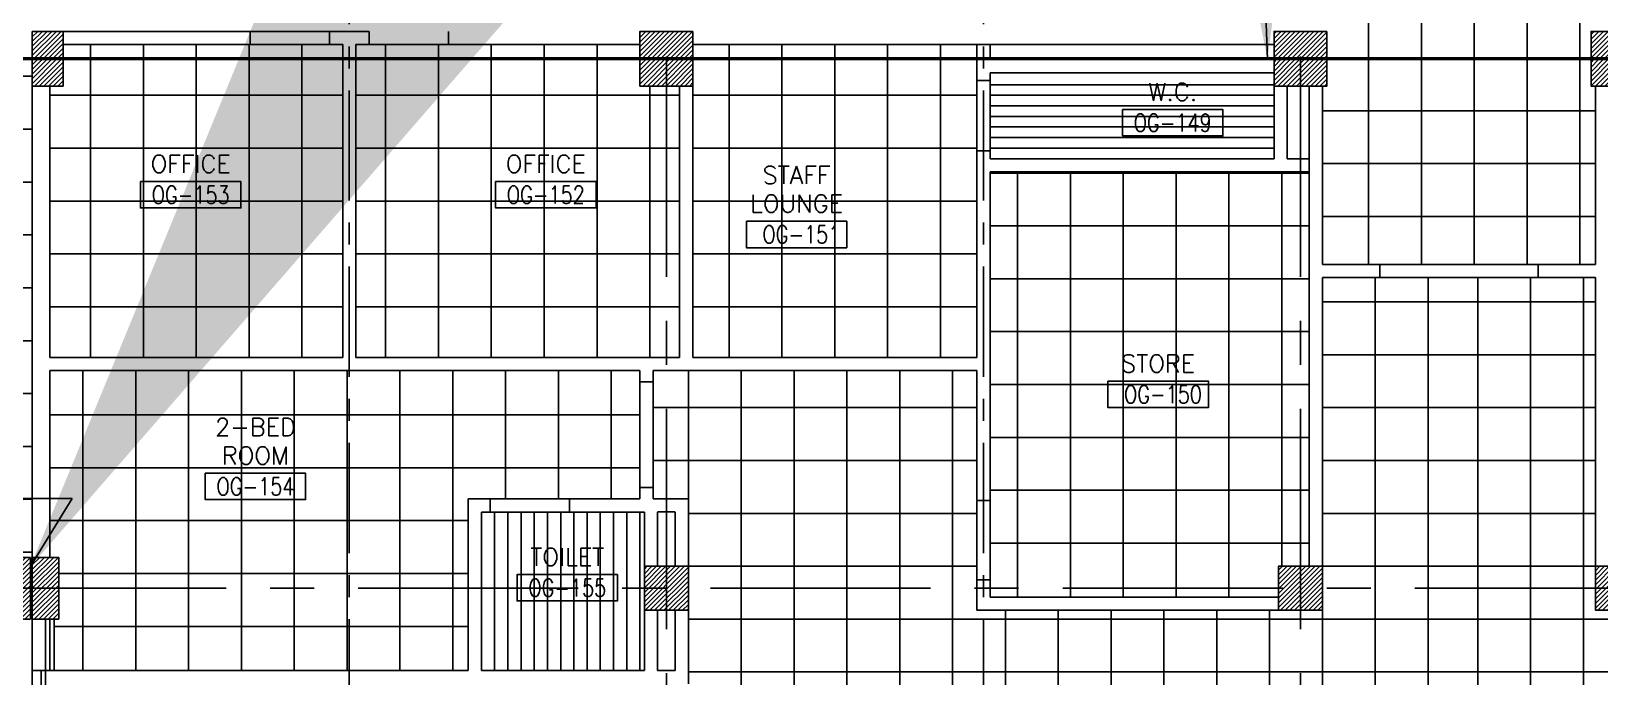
# Model space of a CAD drawing. Extents: x 88852.7 to 88945.7, y 39921.6 to 40001.1.
# Drawn here: x 88902.8 to 88920.61, y 39949.08 to 39956.4 of the extents above; entities that cross this region are included whole.
import ezdxf
from ezdxf.enums import TextEntityAlignment as Align

# ---------------------------------------------------------------- set-up
doc = ezdxf.new("R2010")
doc.units = 0
doc.header["$MEASUREMENT"] = 0
doc.linetypes.add('CENTER', pattern=[2, 1.25, -0.25, 0.25, -0.25])
doc.linetypes.add('CENTERX2', pattern=[4, 2.5, -0.5, 0.5, -0.5])
doc.layers.get('0').update_dxf_attribs({"color": 4, "linetype": 'CONTINUOUS'})
for name, color, linetype in [('AXES', 11, 'CENTERX2'), ('AXES1', 11, 'CENTER'), ('CEILING', 4, 'CONTINUOUS'), ('COL', 2, 'CONTINUOUS'), ('EJ', 11, 'CONTINUOUS'), ('HAT', 11, 'CONTINUOUS'), ('INSUL', 4, 'CONTINUOUS'), ('RM-BOX', 11, 'CONTINUOUS'), ('RM-NAME', 11, 'CONTINUOUS'), ('RM-NO', 11, 'CONTINUOUS'), ('WALL', 2, 'CONTINUOUS'), ('WIN', 3, 'CONTINUOUS')]:
    doc.layers.add(name, color=color, linetype=linetype)
doc.styles.add('ROMANS', font='ROMANS.shx', dxfattribs={"width": 0.6})
doc.dimstyles.new('DIM-OUT', dxfattribs={"dimscale": 0, "dimtxt": 0.24, "dimasz": 0.08, "dimexe": 0.02, "dimexo": 0.02, "dimgap": 0.05, "dimtad": 1, "dimdec": 0, "dimlfac": 1000, "dimzin": 0, "dimtxsty": 'ROMANS', "dimblk1": 'ARCHTICK', "dimblk2": 'ARCHTICK', "dimsah": 1, "dimcen": 0.01, "dimdle": 0.08, "dimclrd": 4, "dimclre": 4, "dimclrt": 2, "dimazin": 3, "dimtp": 2, "dimtm": 2, "dimtfac": 0.114286, "dimtdec": 0, "dimtix": 1, "dimtmove": 0, "dimatfit": 3, "dimtolj": 1, "dimtzin": 0})

# ---------------------------------------------------------------- blocks, each defined once
blk = doc.blocks.new('C5')
at = {"layer": 'HAT', "linetype": 'BYBLOCK'}
h = blk.add_hatch(dxfattribs=at)
h.set_pattern_fill('ANSI31', color=256, scale=300, style=0)
h.set_pattern_definition([(45, (-223356.182, -51411.005), (-26.516504, 26.516504), [])])
h.paths.add_polyline_path([(300, 300), (0, 300), (0, 0), (300, 0)])
h.paths.add_polyline_path([(600, 300), (300, 300), (300, 0), (600, 0)])
at = {"layer": 'COL'}
blk.add_lwpolyline([(600, 300), (0, 300), (0, 0), (600, 0)], close=True, dxfattribs=at)
blk = doc.blocks.new('*X121')
at = {"color": 0}
for p, q in [((238729, 139875), (239203, 140350)), ((238729, 139928), (239150, 140350)), ((238729, 139981), (239097, 140350)), ((238729, 140034), (239044, 140350)), ((238729, 140087), (238991, 140350)), ((238729, 140140), (238938, 140350)), ((238729, 140193), (238885, 140350)), ((238729, 140246), (238832, 140350)), ((238729, 140299), (238779, 140350)), ((238756, 139850), (239229, 140322)), ((238809, 139850), (239229, 140269)), ((238862, 139850), (239229, 140216)), ((238915, 139850), (239229, 140163)), ((238968, 139850), (239229, 140110)), ((239021, 139850), (239229, 140057)), ((239074, 139850), (239229, 140004)), ((239128, 139850), (239229, 139951)), ((239181, 139850), (239229, 139898))]:
    blk.add_line(p, q, dxfattribs=at)
blk = doc.blocks.new('COL50')
at = {"layer": 'COL'}
blk.add_lwpolyline([(-250, 250), (-250, -250), (250, -250), (250, 250)], close=True, dxfattribs=at)
blk = doc.blocks.new('RM1')
at = {"layer": 'RM-BOX'}
blk.add_lwpolyline([(570, -200), (-570, -200), (-570, -500), (570, -500)], close=True, dxfattribs=at)
at = {"layer": 'RM-NAME', "style": 'ROMANS'}
blk.add_attdef('ROOMNAME1', text='', height=200, dxfattribs=at).set_placement((0, 324), align=Align.MIDDLE)
blk = doc.blocks.new('C11')
at = {"layer": 'HAT'}
h = blk.add_hatch(dxfattribs=at)
h.set_pattern_fill('ANSI31', color=256, scale=300, style=0)
h.set_pattern_definition([(45, (-248556.182, -75061.005), (-26.5165043, 26.5165043), [])])
h.paths.add_polyline_path([(300, 700), (0, 700), (0, 350), (300, 350)])
h.paths.add_polyline_path([(300, 350), (0, 350), (0, 0), (300, 0)])
at = {"layer": 'COL'}
blk.add_lwpolyline([(300, 700), (300, 0), (0, 0), (0, 700)], close=True, dxfattribs=at)
blk = doc.blocks.new('C11D')
at = {"layer": 'COL', "linetype": 'BYBLOCK'}
for p in [(-320, 0), (0, 0)]:
    blk.add_blockref('C11', p, dxfattribs=at)
blk = doc.blocks.new('C7')
at = {"layer": 'HAT'}
h = blk.add_hatch(dxfattribs=at)
h.set_pattern_fill('ANSI31', color=256, scale=300, style=0)
h.set_pattern_definition([(45, (-248876.182, -51411.005), (-26.5165043, 26.5165043), [])])
h.paths.add_polyline_path([(350, 300), (250, 300), (0, 300), (0, 0), (350, 0)])
at = {"layer": 'COL'}
blk.add_lwpolyline([(0, 300), (0, 0), (350, 0), (350, 300)], close=True, dxfattribs=at)
blk = doc.blocks.new('*X108')
at = {"color": 0}
for p, q in [((235129, 139881), (235597, 140350)), ((235129, 139934), (235544, 140350)), ((235129, 139987), (235491, 140350)), ((235129, 140040), (235438, 140350)), ((235129, 140093), (235385, 140350)), ((235129, 140146), (235332, 140350)), ((235129, 140199), (235279, 140350)), ((235129, 140253), (235226, 140350)), ((235129, 140306), (235173, 140350)), ((235150, 139850), (235629, 140328)), ((235203, 139850), (235629, 140275)), ((235256, 139850), (235629, 140222)), ((235309, 139850), (235629, 140169)), ((235362, 139850), (235629, 140116)), ((235415, 139850), (235629, 140063)), ((235468, 139850), (235629, 140010)), ((235521, 139850), (235629, 139957)), ((235574, 139850), (235629, 139904))]:
    blk.add_line(p, q, dxfattribs=at)
blk = doc.blocks.new('*X109')
at = {"color": 0}
for p, q in [((227929, 139894), (228385, 140350)), ((227929, 139947), (228331, 140350)), ((227929, 140000), (228278, 140350)), ((227929, 140053), (228225, 140350)), ((227929, 140106), (228172, 140350)), ((227929, 140159), (228119, 140350)), ((227929, 140212), (228066, 140350)), ((227929, 140265), (228013, 140350)), ((227929, 140318), (227960, 140350)), ((227938, 139850), (228429, 140341)), ((227991, 139850), (228429, 140288)), ((228044, 139850), (228429, 140235)), ((228097, 139850), (228429, 140182)), ((228150, 139850), (228429, 140129)), ((228203, 139850), (228429, 140076)), ((228256, 139850), (228429, 140023)), ((228309, 139850), (228429, 139969)), ((228362, 139850), (228429, 139916)), ((228415, 139850), (228429, 139863))]:
    blk.add_line(p, q, dxfattribs=at)

msp = doc.modelspace()

# ---------------------------------------------------------------- linework, layer by layer
at = {"layer": 'AXES'}
for p, q in [((88910.0103, 39921.6153), (88910.0103, 40000.4279)), ((88917.2103, 39921.6153), (88917.2103, 40000.4279)), ((88902.8103, 39921.6153), (88902.8103, 40000.0779)), ((88944.6603, 39956.0996), (88876.9703, 39956.0996)), ((88944.6603, 39956.0796), (88876.9703, 39956.0796)), ((88945.0103, 39950.0796), (88876.9703, 39950.0796))]:
    msp.add_line(p, q, dxfattribs=at)
at = {"layer": 'AXES1'}
for p, q in [((88906.4103, 39928.4796), (88906.4103, 39987.2996)), ((88913.6103, 39928.4796), (88913.6103, 39987.2996))]:
    msp.add_line(p, q, dxfattribs=at)
at = {"layer": 'CEILING', "linetype": 'CONTINUOUS'}
for p, q in [((88917.9842, 39962.0246), (88917.9842, 39953.7546)), ((88917.9842, 39962.0246), (88917.9842, 39953.7546)), ((88918.5842, 39962.0246), (88918.5842, 39953.7546)), ((88919.1842, 39962.0246), (88919.1842, 39953.7546)), ((88919.7842, 39962.0246), (88919.7842, 39953.7546)), ((88920.3842, 39962.0246), (88920.3842, 39953.7546)), ((88903.4728, 39952.6996), (88903.4728, 39956.2496)), ((88904.0728, 39952.6996), (88904.0728, 39956.2496)), ((88904.6728, 39952.6996), (88904.6728, 39956.2496)), ((88905.2728, 39952.6996), (88905.2728, 39956.2496)), ((88905.8728, 39952.6996), (88905.8728, 39956.2496)), ((88906.8228, 39952.6996), (88906.8228, 39956.2496)), ((88907.4228, 39952.6996), (88907.4228, 39956.2496)), ((88908.0228, 39952.6996), (88908.0228, 39956.2496)), ((88908.6228, 39952.6996), (88908.6228, 39956.2496)), ((88909.2228, 39952.6996), (88909.2228, 39956.2496)), ((88910.7228, 39952.6996), (88910.7228, 39956.2496)), ((88911.3228, 39952.6996), (88911.3228, 39956.2496)), ((88911.9228, 39952.6996), (88911.9228, 39956.2496)), ((88912.5228, 39952.6996), (88912.5228, 39956.2496)), ((88913.1228, 39952.6996), (88913.1228, 39956.2496)), ((88898.2903, 39955.8896), (88902.8103, 39955.8896)), ((88906.3353, 39955.6746), (88903.0103, 39955.6746)), ((88910.1603, 39955.6746), (88906.4853, 39955.6746)), ((88909.8228, 39952.6996), (88909.8228, 39955.7796)), ((88913.5353, 39955.6746), (88910.3103, 39955.6746)), ((88916.9103, 39955.7946), (88913.6853, 39955.7946)), ((88916.9103, 39955.6746), (88913.6853, 39955.6746)), ((88916.9103, 39955.5546), (88913.6853, 39955.5546)), ((88898.0653, 39955.2896), (88902.8103, 39955.2896)), ((88916.9103, 39955.4346), (88913.6853, 39955.4346)), ((88916.9103, 39955.3146), (88913.6853, 39955.3146)), ((88916.9103, 39955.1946), (88913.6853, 39955.1946)), ((88906.3353, 39955.0746), (88903.0103, 39955.0746)), ((88910.1603, 39955.0746), (88906.4853, 39955.0746)), ((88913.5353, 39955.0746), (88910.3103, 39955.0746)), ((88916.9103, 39955.0746), (88913.6853, 39955.0746)), ((88917.3102, 39954.7921), (88913.6853, 39954.7921)), ((88913.9977, 39954.8046), (88913.9977, 39949.9796)), ((88914.5977, 39954.8046), (88914.5977, 39949.9796)), ((88915.1977, 39954.8046), (88915.1977, 39949.9796)), ((88915.7977, 39954.8046), (88915.7977, 39949.9796)), ((88916.3977, 39954.8046), (88916.3977, 39949.9796)), ((88916.9977, 39954.8046), (88916.9977, 39950.3296)), ((88898.0653, 39954.6896), (88902.8103, 39954.6896)), ((88906.3353, 39954.4746), (88903.0103, 39954.4746)), ((88910.1603, 39954.4746), (88906.4853, 39954.4746)), ((88913.5353, 39954.4746), (88910.3103, 39954.4746)), ((88898.0653, 39954.0896), (88902.8103, 39954.0896)), ((88917.3102, 39954.1921), (88913.6853, 39954.1921)), ((88906.3353, 39953.8746), (88903.0103, 39953.8746)), ((88910.1603, 39953.8746), (88906.4853, 39953.8746)), ((88913.5353, 39953.8746), (88910.3103, 39953.8746)), ((88898.0653, 39953.4896), (88902.8103, 39953.4896)), ((88917.3102, 39953.5921), (88913.6853, 39953.5921)), ((88918.0603, 39953.6046), (88918.0603, 39935.5796)), ((88918.6603, 39953.6046), (88918.6603, 39935.5796)), ((88919.2228, 39935.9296), (88919.2228, 39953.6046)), ((88919.8228, 39935.9296), (88919.8228, 39953.6046)), ((88920.4228, 39935.9296), (88920.4228, 39953.6046)), ((88917.4603, 39953.3296), (88920.5603, 39953.3296)), ((88906.3353, 39953.2746), (88903.0103, 39953.2746)), ((88910.1603, 39953.2746), (88906.4853, 39953.2746)), ((88913.5353, 39953.2746), (88910.3103, 39953.2746)), ((88917.3102, 39952.9921), (88913.6853, 39952.9921)), ((88898.0653, 39952.8896), (88902.8103, 39952.8896)), ((88898.0653, 39952.8896), (88902.8103, 39952.8896)), ((88917.4603, 39952.7296), (88920.5603, 39952.7296)), ((88903.3853, 39952.5496), (88903.3853, 39949.1446)), ((88903.9853, 39952.5496), (88903.9853, 39949.1446)), ((88904.5853, 39952.5496), (88904.5853, 39949.1446)), ((88905.1853, 39952.5496), (88905.1853, 39949.1446)), ((88905.7853, 39952.5496), (88905.7853, 39949.1446)), ((88906.3853, 39952.5496), (88906.3853, 39949.1446)), ((88906.9853, 39952.5496), (88906.9853, 39949.1446)), ((88907.5853, 39952.5496), (88907.5853, 39949.1446)), ((88908.1853, 39952.5496), (88908.1853, 39951.0946)), ((88908.7853, 39952.5496), (88908.7853, 39951.0946)), ((88909.3853, 39952.5496), (88909.3853, 39951.0946)), ((88910.2603, 39951.0946), (88910.2603, 39952.5496)), ((88910.8603, 39952.5496), (88910.8603, 39935.9296)), ((88911.4603, 39952.5496), (88911.4603, 39935.9296)), ((88912.0603, 39952.5496), (88912.0603, 39935.9296)), ((88912.6603, 39946.7296), (88912.6603, 39952.5496)), ((88913.2603, 39946.7296), (88913.2603, 39952.5496)), ((88898.0653, 39952.2896), (88902.8103, 39952.2896)), ((88917.3102, 39952.3921), (88913.6853, 39952.3921)), ((88909.8603, 39952.1296), (88913.5353, 39952.1296)), ((88917.4603, 39952.1296), (88920.5603, 39952.1296)), ((88909.7103, 39952.0471), (88903.0103, 39952.0471)), ((88917.3102, 39951.7921), (88913.6853, 39951.7921)), ((88898.0653, 39951.6896), (88902.8103, 39951.6896)), ((88909.8603, 39951.5296), (88913.5353, 39951.5296)), ((88917.4603, 39951.5296), (88920.5603, 39951.5296)), ((88909.7103, 39951.4471), (88903.0103, 39951.4471)), ((88917.3102, 39951.1921), (88913.6853, 39951.1921)), ((88898.0653, 39951.0896), (88902.8103, 39951.0896)), ((88907.7603, 39950.8471), (88903.0103, 39950.8471)), ((88908.0603, 39949.1446), (88908.0603, 39950.9446)), ((88908.2103, 39949.1446), (88908.2103, 39950.9446)), ((88908.3603, 39949.1446), (88908.3603, 39950.9446)), ((88908.5103, 39949.1446), (88908.5103, 39950.9446)), ((88908.6603, 39949.1446), (88908.6603, 39950.9446)), ((88908.8103, 39949.1446), (88908.8103, 39950.9446)), ((88908.9603, 39949.1446), (88908.9603, 39950.9446)), ((88909.1103, 39949.1446), (88909.1103, 39950.9446)), ((88909.2603, 39949.1446), (88909.2603, 39950.9446)), ((88909.4103, 39949.1446), (88909.4103, 39950.9446)), ((88909.5603, 39949.1446), (88909.5603, 39950.9446)), ((88909.7103, 39949.1446), (88909.7103, 39950.9446)), ((88910.2603, 39950.9296), (88913.5353, 39950.9296)), ((88917.4603, 39950.9296), (88920.5603, 39950.9296)), ((88898.0653, 39950.4896), (88902.8103, 39950.4896)), ((88917.3102, 39950.5921), (88913.6853, 39950.5921)), ((88910.2603, 39950.3296), (88913.5353, 39950.3296)), ((88917.4603, 39950.3296), (88920.5603, 39950.3296)), ((88907.7603, 39950.2471), (88903.1103, 39950.2471)), ((88913.8603, 39946.7296), (88913.8603, 39949.8296)), ((88914.4603, 39946.7296), (88914.4603, 39949.8296)), ((88915.0603, 39946.5196), (88915.0603, 39949.8296)), ((88915.6603, 39946.5196), (88915.6603, 39949.8296)), ((88916.2603, 39946.5196), (88916.2603, 39949.8296)), ((88916.8603, 39946.7296), (88916.8603, 39949.8296)), ((88917.4603, 39946.7296), (88917.4603, 39949.8296)), ((88907.7603, 39949.6471), (88903.0603, 39949.6471)), ((88910.2603, 39949.7296), (88927.7603, 39949.7296)), ((88910.2603, 39949.1296), (88927.7603, 39949.1296))]:
    msp.add_line(p, q, dxfattribs=at)
at = {"layer": 'CEILING', "linetype": 'BYBLOCK', "ltscale": 0.3}
for p, q in [((88920.5603, 39956.0996), (88917.4603, 39956.0996)), ((88920.5603, 39955.4996), (88917.4603, 39955.4996)), ((88920.5603, 39954.8996), (88917.4603, 39954.8996)), ((88920.5603, 39954.2996), (88917.4603, 39954.2996))]:
    msp.add_line(p, q, dxfattribs=at)
at = {"layer": 'EJ'}
for p, q in [((88859.9253, 39956.0996), (88935.4603, 39956.0996)), ((88859.9253, 39956.0796), (88935.4603, 39956.0796)), ((88902.686, 39956.0996), (88935.336, 39956.0996)), ((88902.686, 39956.0796), (88935.336, 39956.0796)), ((88906.3353, 39956.0996), (88903.0603, 39956.0996)), ((88906.3353, 39956.0796), (88903.0603, 39956.0796)), ((88909.7603, 39956.0996), (88906.4853, 39956.0996)), ((88909.7603, 39956.0796), (88906.4853, 39956.0796)), ((88913.5353, 39956.0996), (88910.2603, 39956.0996)), ((88913.5353, 39956.0796), (88910.2603, 39956.0796)), ((88913.6853, 39956.0996), (88916.9103, 39956.0996)), ((88915.9353, 39956.0996), (88913.6853, 39956.0996)), ((88913.6853, 39956.0796), (88916.9103, 39956.0796)), ((88915.9353, 39956.0796), (88913.6853, 39956.0796)), ((88916.9603, 39956.0996), (88916.0853, 39956.0996)), ((88916.9603, 39956.0796), (88916.0853, 39956.0796)), ((88920.5603, 39956.0996), (88917.4603, 39956.0996)), ((88920.5603, 39956.0796), (88917.4603, 39956.0796))]:
    msp.add_line(p, q, dxfattribs=at)
at = {"layer": 'INSUL'}
for p, q in [((88902.9103, 39949.1446), (88902.9103, 39947.0296)), ((88902.9603, 39949.1446), (88902.9603, 39947.0296))]:
    msp.add_line(p, q, dxfattribs=at)
at = {"layer": 'WALL'}
for p, q in [((88906.1853, 39956.3996), (88903.1603, 39956.3996)), ((88905.2853, 39956.2496), (88905.2853, 39956.3996)), ((88906.6353, 39956.3996), (88906.1853, 39956.3996)), ((88906.1853, 39956.2496), (88906.1853, 39956.3996)), ((88906.6353, 39956.2496), (88906.6353, 39956.3996)), ((88907.5353, 39956.2496), (88907.5353, 39956.3996)), ((88903.1603, 39956.2496), (88906.1853, 39956.2496)), ((88906.1853, 39956.2496), (88906.3353, 39956.2496)), ((88906.3353, 39956.0996), (88906.3353, 39956.2496)), ((88906.4853, 39956.2496), (88906.6353, 39956.2496)), ((88906.4853, 39956.0996), (88906.4853, 39956.2496)), ((88906.6353, 39956.2496), (88909.7103, 39956.2496)), ((88910.3103, 39956.2496), (88916.9103, 39956.2496)), ((88913.5353, 39956.2496), (88913.5353, 39956.0996)), ((88913.6853, 39956.2496), (88913.6853, 39956.0996)), ((88906.4853, 39956.0996), (88906.3353, 39956.0996)), ((88906.4853, 39956.0796), (88906.3353, 39956.0796)), ((88906.3353, 39952.6996), (88906.3353, 39956.0796)), ((88906.4853, 39952.6996), (88906.4853, 39956.0796)), ((88913.5353, 39956.0996), (88913.6853, 39956.0996)), ((88913.5353, 39956.0796), (88913.6853, 39956.0796)), ((88913.5353, 39956.0796), (88913.5353, 39955.8421)), ((88916.9103, 39956.0796), (88913.6853, 39956.0796)), ((88913.5353, 39955.8421), (88913.5353, 39952.6996)), ((88913.6853, 39955.9296), (88913.6853, 39955.8421)), ((88916.9103, 39955.9296), (88913.6853, 39955.9296)), ((88913.6853, 39955.8421), (88913.6853, 39954.9546)), ((88902.8103, 39950.433), (88902.8103, 39955.7816)), ((88903.0103, 39952.6996), (88903.0103, 39955.7816)), ((88910.1603, 39955.7796), (88910.1603, 39952.6996)), ((88910.3103, 39955.7796), (88910.3103, 39952.6996)), ((88916.9103, 39954.9546), (88916.9103, 39955.7796)), ((88916.9103, 39954.9546), (88916.9103, 39955.7796)), ((88917.0603, 39954.9546), (88917.0603, 39955.7796)), ((88917.0603, 39954.9546), (88917.0603, 39955.7796)), ((88917.3102, 39955.7796), (88917.3102, 39950.3296)), ((88917.4603, 39955.7796), (88917.4603, 39953.7546)), ((88920.5603, 39955.7796), (88920.5603, 39953.7546)), ((88916.9103, 39954.9546), (88913.6853, 39954.9546)), ((88917.3102, 39954.9546), (88917.0603, 39954.9546)), ((88917.3102, 39954.9546), (88917.0603, 39954.9546)), ((88913.6853, 39954.8046), (88913.6853, 39951.0821)), ((88917.3102, 39954.8046), (88913.6853, 39954.8046)), ((88917.4603, 39953.7546), (88918.1103, 39953.7546)), ((88918.1103, 39953.7546), (88920.5603, 39953.7546)), ((88918.1103, 39953.6046), (88918.1103, 39953.7546)), ((88919.9103, 39953.6046), (88919.9103, 39953.7546)), ((88917.4603, 39953.6046), (88918.1103, 39953.6046)), ((88917.4603, 39953.6046), (88917.4603, 39950.3296)), ((88918.1103, 39953.6046), (88920.5603, 39953.6046)), ((88920.5603, 39953.6046), (88920.5603, 39950.3296)), ((88906.3353, 39952.6996), (88903.0103, 39952.6996)), ((88910.1603, 39952.6996), (88906.4853, 39952.6996)), ((88913.5353, 39952.6996), (88910.3103, 39952.6996)), ((88903.0103, 39950.433), (88903.0103, 39952.5496)), ((88909.7103, 39952.5496), (88903.0103, 39952.5496)), ((88913.5353, 39952.5496), (88909.8603, 39952.5496)), ((88913.5353, 39952.5496), (88913.5353, 39951.0821)), ((88913.6853, 39951.0771), (88913.6853, 39952.5496)), ((88907.7603, 39951.0946), (88908.0103, 39951.0946)), ((88908.0103, 39951.0946), (88909.7103, 39951.0946)), ((88909.8603, 39951.0946), (88910.2603, 39951.0946)), ((88910.2603, 39951.0946), (88910.2603, 39950.3296)), ((88913.5353, 39949.8296), (88913.5353, 39951.0771)), ((88913.6853, 39951.0771), (88913.6853, 39949.9796)), ((88907.9103, 39950.9446), (88908.0103, 39950.9446)), ((88908.0103, 39950.9446), (88909.7603, 39950.9446)), ((88909.7603, 39950.3296), (88909.7603, 39950.9446)), ((88909.9103, 39950.9455), (88910.1103, 39950.9455)), ((88909.9103, 39950.3296), (88909.9103, 39950.9446)), ((88910.1103, 39950.9446), (88910.1103, 39950.3296)), ((88916.9603, 39949.9796), (88913.6853, 39949.9796)), ((88909.7603, 39949.1446), (88909.7603, 39949.8296)), ((88909.9103, 39949.1446), (88909.9103, 39949.8296)), ((88910.1103, 39949.8296), (88910.1103, 39949.1446)), ((88910.2603, 39949.8296), (88910.2603, 39948.9946)), ((88913.5353, 39949.8296), (88916.9603, 39949.8296)), ((88902.8103, 39949.1446), (88907.7603, 39949.1446)), ((88902.8103, 39949.1446), (88902.8103, 39946.8796)), ((88907.9103, 39949.1446), (88909.7603, 39949.1446)), ((88909.9103, 39949.1446), (88910.1103, 39949.1446))]:
    msp.add_line(p, q, dxfattribs=at)
at = {"layer": 'WALL', "linetype": 'BYBLOCK'}
for p, q in [((88913.6853, 39955.8421), (88913.5353, 39955.8421)), ((88913.6853, 39955.0421), (88913.5353, 39955.0421)), ((88909.7103, 39952.4221), (88909.7103, 39952.5496)), ((88909.7103, 39952.4221), (88909.8603, 39952.4221)), ((88909.7103, 39951.0946), (88909.7103, 39952.4221)), ((88909.8603, 39952.4221), (88909.8603, 39952.5496)), ((88909.8603, 39951.0946), (88909.8603, 39952.4221)), ((88909.7103, 39951.2221), (88909.8603, 39951.2221)), ((88907.7603, 39949.1446), (88907.7603, 39951.0946)), ((88908.0103, 39950.9446), (88908.0103, 39951.0946)), ((88908.9103, 39950.9446), (88908.9103, 39951.0946)), ((88913.5353, 39951.0771), (88913.6853, 39951.0771)), ((88907.9103, 39949.1446), (88907.9103, 39950.9446)), ((88913.5353, 39950.1771), (88913.6853, 39950.1771))]:
    msp.add_line(p, q, dxfattribs=at)
at = {"layer": 'WALL', "linetype": 'BYBLOCK', "ltscale": 0.3}
msp.add_lwpolyline([(88920.5603, 39950.3296), (88921.0603, 39950.3296), (88921.0603, 39949.8296), (88920.5603, 39949.8296)], close=True, dxfattribs=at)
at = {"layer": 'WALL'}
msp.add_arc((88915.9323, 39956.2466), 0.003, 0, 90, dxfattribs=at)
at = {"layer": 'WIN'}
for p, q in [((88902.8103, 39949.1446), (88902.8103, 39949.7296)), ((88902.9603, 39949.1446), (88902.9603, 39949.7296)), ((88903.0103, 39949.1446), (88903.0103, 39949.7296)), ((88903.0603, 39949.1446), (88903.0603, 39949.7296))]:
    msp.add_line(p, q, dxfattribs=at)

# ---------------------------------------------------------------- block references
at = {"layer": 'COL', "linetype": 'BYBLOCK', "xscale": 0.001, "yscale": 0.001, "zscale": 0.001}
for name, p in [('C7', (88902.8103, 39956.0996)), ('C5', (88909.7103, 39956.0996)), ('C5', (88916.9103, 39956.0996)), ('C5', (88920.5103, 39956.0996)), ('C7', (88902.8103, 39955.7796)), ('C5', (88909.7103, 39955.7796)), ('C5', (88916.9103, 39955.7796)), ('C5', (88920.5103, 39955.7796)), ('C11D', (88902.8103, 39949.7296))]:
    msp.add_blockref(name, p, dxfattribs=at)
at = {"layer": 'COL', "xscale": -0.001, "yscale": 0.001, "zscale": 0.001}
for p in [(88910.0103, 39950.0796), (88917.2103, 39950.0796), (88920.8103, 39950.0796)]:
    msp.add_blockref('COL50', p, dxfattribs=at)
at = {"layer": 'HAT', "xscale": 0.001, "yscale": 0.001, "zscale": 0.001}
for name in ['*X109', '*X108', '*X121']:
    msp.add_blockref(name, (88681.8317, 39809.9798), dxfattribs=at)
at = {"layer": 'RM-NAME'}
ref = msp.add_blockref('RM1', (88915.7596, 39955.7127), dxfattribs=dict(at, xscale=-0.001, yscale=0.001, zscale=0.001))
ref.add_attrib('ROOMNO', 'OG-149', dxfattribs={"layer": 'RM-NO', "height": 0.2, "style": 'ROMANS', "width": 0.8}).set_placement((88915.7596, 39955.3627), align=Align.MIDDLE)
ref.add_attrib('ROOMNAME2', 'W.C.', dxfattribs={"height": 0.2, "style": 'ROMANS'}).set_placement((88915.7596, 39955.7127), align=Align.MIDDLE)
ref = msp.add_blockref('RM1', (88904.6093, 39954.8954), dxfattribs=dict(at, xscale=-0.001, yscale=0.001, zscale=0.001))
ref.add_attrib('ROOMNO', 'OG-153', dxfattribs={"layer": 'RM-NO', "height": 0.2, "style": 'ROMANS', "width": 0.8}).set_placement((88904.6093, 39954.5454), align=Align.MIDDLE)
ref.add_attrib('ROOMNAME2', 'OFFICE', dxfattribs={"height": 0.2, "style": 'ROMANS'}).set_placement((88904.6093, 39954.8954), align=Align.MIDDLE)
ref = msp.add_blockref('RM1', (88908.6414, 39954.8954), dxfattribs=dict(at, xscale=-0.001, yscale=0.001, zscale=0.001))
ref.add_attrib('ROOMNO', 'OG-152', dxfattribs={"layer": 'RM-NO', "height": 0.2, "style": 'ROMANS', "width": 0.8}).set_placement((88908.6414, 39954.5454), align=Align.MIDDLE)
ref.add_attrib('ROOMNAME2', 'OFFICE', dxfattribs={"height": 0.2, "style": 'ROMANS'}).set_placement((88908.6414, 39954.8954), align=Align.MIDDLE)
ref = msp.add_blockref('RM1', (88911.4888, 39954.4448), dxfattribs=dict(at, xscale=-0.001, yscale=0.001, zscale=0.001))
ref.add_attrib('ROOMNO', ' OG-151', dxfattribs={"layer": 'RM-NO', "height": 0.2, "style": 'ROMANS', "width": 0.8}).set_placement((88911.4888, 39954.0948), align=Align.MIDDLE)
ref.add_attrib('ROOMNAME2', 'LOUNGE', dxfattribs={"height": 0.2, "style": 'ROMANS'}).set_placement((88911.4888, 39954.4448), align=Align.MIDDLE)
ref.add_attrib('ROOMNAME1', 'STAFF', dxfattribs={"height": 0.2, "style": 'ROMANS'}).set_placement((88911.4888, 39954.7686), align=Align.MIDDLE)
ref = msp.add_blockref('RM1', (88915.5943, 39952.63), dxfattribs=dict(at, xscale=-0.001, yscale=0.001, zscale=0.001))
ref.add_attrib('ROOMNO', ' OG-150', dxfattribs={"layer": 'RM-NO', "height": 0.2, "style": 'ROMANS', "width": 0.8}).set_placement((88915.5943, 39952.28), align=Align.MIDDLE)
ref.add_attrib('ROOMNAME2', 'STORE', dxfattribs={"height": 0.2, "style": 'ROMANS'}).set_placement((88915.5943, 39952.63), align=Align.MIDDLE)
ref = msp.add_blockref('RM1', (88905.3447, 39951.5854), dxfattribs=dict(at, xscale=-0.001, yscale=0.001, zscale=0.001))
ref.add_attrib('ROOMNO', 'OG-154', dxfattribs={"layer": 'RM-NO', "height": 0.2, "style": 'ROMANS', "width": 0.8}).set_placement((88905.3447, 39951.2354), align=Align.MIDDLE)
ref.add_attrib('ROOMNAME2', 'ROOM', dxfattribs={"height": 0.2, "style": 'ROMANS'}).set_placement((88905.3447, 39951.5854), align=Align.MIDDLE)
ref.add_attrib('ROOMNAME1', '2-BED', dxfattribs={"height": 0.2, "style": 'ROMANS'}).set_placement((88905.3447, 39951.9092), align=Align.MIDDLE)
ref = msp.add_blockref('RM1', (88908.8855, 39950.4353), dxfattribs=dict(at, xscale=0.001, yscale=0.001, zscale=0.001))
ref.add_attrib('ROOMNO', 'OG-155', dxfattribs={"layer": 'RM-NO', "height": 0.2, "style": 'ROMANS', "width": 0.8}).set_placement((88908.8855, 39950.0853), align=Align.MIDDLE)
ref.add_attrib('ROOMNAME2', 'TOILET', dxfattribs={"height": 0.2, "style": 'ROMANS'}).set_placement((88908.8855, 39950.4353), align=Align.MIDDLE)

# ---------------------------------------------------------------- leaders
at = {"layer": 'EJ'}
for points in [[(88916.8368, 39956.0796), (88916.7865, 39957.474), (88916.9197, 39957.474)], [(88902.7873, 39950.323), (88903.2648, 39951.0967), (88902.2672, 39951.0967)]]:
    msp.add_leader(points, dimstyle='DIM-OUT', override={"dimscale": 1, "dimasz": 250, "dimgap": 77}, dxfattribs=at)

doc.saveas('drawing.dxf')
